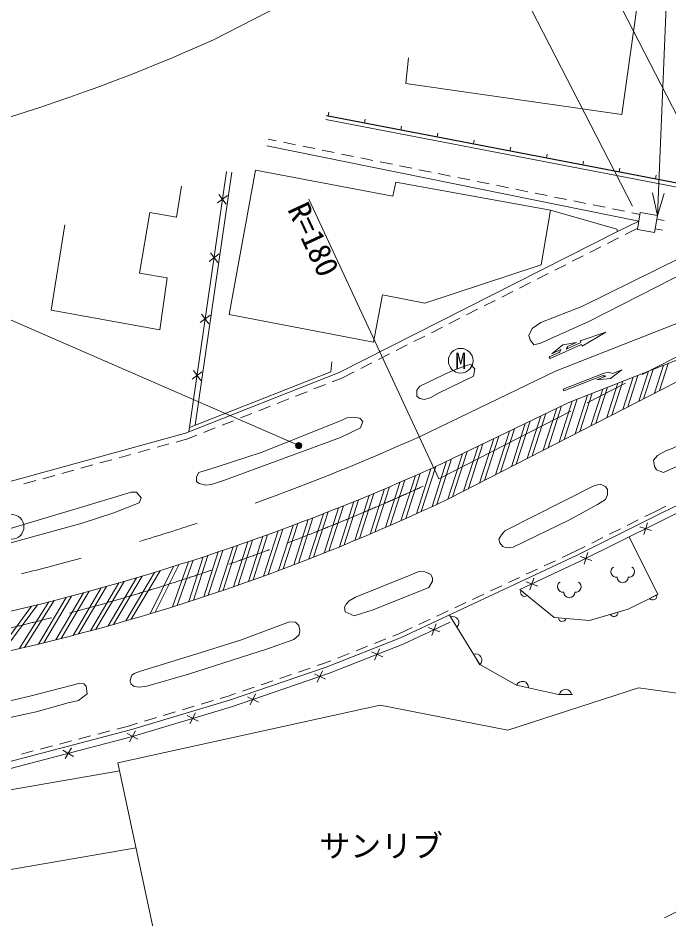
# Model space of a CAD drawing. Units: millimetres, scale not verified. Extents: x 40000 to 680000, y 20000 to 380000.
# Drawn here: x 408966 to 461713, y 238192 to 311122 of the extents above; entities that cross this region are included whole.
import ezdxf
from ezdxf.enums import TextEntityAlignment as Align

# ---------------------------------------------------------------- set-up
doc = ezdxf.new("R2010")
doc.units = ezdxf.units.MM
doc.header["$LTSCALE"] = 1000
doc.linetypes.add('CHAIN', pattern=[18.5, 12, -1.5, 3.5, -1.5])
doc.linetypes.add('DASHED', pattern=[7.5, 6, -1.5])
for name, color, linetype, lineweight in [('M-BGD', 7, 'Continuous', 13), ('M-BGD-EXST', 7, 'Continuous', 13), ('M-BMK', 2, 'CHAIN', 13), ('M-BMK-HTXT', 7, 'Continuous', 13), ('M-STR-HTXT', 7, 'Continuous', 13), ('M-STR-STRC', 7, 'Continuous', 13)]:
    doc.layers.add(name, color=color, linetype=linetype, lineweight=lineweight)
doc.styles.add('ＭＳ ゴシック', font='')
doc.styles.get('ＭＳ ゴシック').set_extended_font_data('MS Gothic')

msp = doc.modelspace()

# ---------------------------------------------------------------- hatches: boundary and pattern name
at = {"layer": 'M-STR-HTXT'}
msp.add_hatch(color=256, dxfattribs=at).paths.add_polyline_path([(431926, 276597, -1), (431487, 276358, -0.41421), (431587, 276697, -0.41421)])

# ---------------------------------------------------------------- linework, layer by layer
at = {"layer": 'M-BGD'}
for p, q in [((434098, 303193), (434155, 303488)), ((433911, 302893), (463757, 297155)), ((433968, 303188), (463553, 297500)), ((463559, 297529), (433973, 303217)), ((437045, 302627), (437101, 302921)), ((439991, 302060), (440047, 302355)), ((429226, 301301), (429887, 301167)), ((442937, 301494), (442993, 301789)), ((445883, 300928), (445939, 301222)), ((429117, 300762), (459276, 294669)), ((430475, 301049), (431455, 300851)), ((432044, 300732), (433024, 300534)), ((448829, 300361), (448885, 300656)), ((433612, 300415), (434592, 300217)), ((435180, 300098), (436160, 299900)), ((436748, 299781), (437729, 299583)), ((451775, 299795), (451831, 300090)), ((438317, 299464), (439297, 299266)), ((439885, 299147), (440865, 298949)), ((454721, 299229), (454777, 299523)), ((422818, 277601), (425862, 298692)), ((423328, 278125), (426287, 298631)), ((441453, 298831), (442434, 298633)), ((443022, 298514), (444002, 298316)), ((457667, 298662), (457724, 298957)), ((460613, 298096), (460670, 298390)), ((444590, 298197), (445570, 297999)), ((446158, 297880), (447139, 297682)), ((447727, 297563), (448707, 297365)), ((425835, 296030), (425236, 296831)), ((449295, 297246), (450275, 297048)), ((450863, 296929), (451843, 296731)), ((425936, 296730), (425135, 296131)), ((452432, 296613), (453412, 296415)), ((454000, 296296), (454980, 296098)), ((455568, 295979), (456548, 295781)), ((457136, 295662), (458117, 295464)), ((458705, 295345), (459366, 295212)), ((460722, 294834), (461310, 294725)), ((459179, 294087), (458161, 293571)), ((460591, 294045), (461179, 293936)), ((457625, 293300), (456733, 292849)), ((456198, 292578), (455305, 292126)), ((425253, 292000), (424452, 291401)), ((425152, 291300), (424553, 292101)), ((454770, 291855), (453878, 291404)), ((453343, 291133), (452450, 290681)), ((451915, 290410), (451023, 289959)), ((450487, 289688), (449595, 289236)), ((449060, 288965), (448168, 288513)), ((447632, 288242), (446740, 287791)), ((446205, 287520), (445313, 287068)), ((424536, 287033), (423736, 286434)), ((424435, 286333), (423837, 287134)), ((444777, 286797), (443885, 286346)), ((443350, 286075), (442458, 285623)), ((441922, 285352), (441030, 284901)), ((440495, 284630), (439602, 284178)), ((439067, 283907), (438175, 283455)), ((437640, 283185), (436747, 282733)), ((423874, 282444), (423073, 281845)), ((423773, 281744), (423174, 282545)), ((436212, 282462), (435193, 281946)), ((435193, 281946), (434432, 281646)), ((432386, 280839), (431456, 280472)), ((433874, 281426), (432944, 281059)), ((430897, 280251), (429967, 279884)), ((429409, 279664), (428479, 279297)), ((427921, 279077), (426991, 278710)), ((424944, 277902), (424014, 277535)), ((426432, 278489), (425502, 278122)), ((423456, 277315), (422695, 277015)), ((421199, 276603), (420235, 276338)), ((422695, 277015), (421777, 276762)), ((418113, 275755), (417149, 275490)), ((419656, 276179), (418692, 275914)), ((416571, 275330), (415607, 275065)), ((413485, 274482), (412521, 274217)), ((415028, 274906), (414064, 274641)), ((410400, 273633), (409436, 273368)), ((411943, 274058), (410978, 273792)), ((460553, 271113), (461458, 271559)), ((459758, 270716), (460553, 271113)), ((458327, 270001), (459221, 270448)), ((460295, 269583), (459347, 269900)), ((459663, 269267), (459979, 270215)), ((456895, 269287), (457790, 269733)), ((455463, 268572), (456358, 269019)), ((453050, 267401), (454131, 267907)), ((454131, 267907), (454927, 268304)), ((454826, 266853), (455143, 267802)), ((451600, 266724), (452506, 267147)), ((455459, 267169), (454510, 267486)), ((450151, 266046), (451057, 266469)), ((448702, 265368), (449607, 265791)), ((450431, 264793), (450772, 265733)), ((447252, 264690), (448158, 265114)), ((451072, 265093), (450132, 265433)), ((445803, 264012), (446709, 264436)), ((450217, 264322), (449731, 264717)), ((460706, 264370), (460147, 264089)), ((444354, 263334), (445259, 263758)), ((442904, 262656), (443810, 263080)), ((444005, 262605), (444522, 261759)), ((457561, 262969), (456960, 262796)), ((441455, 261978), (442361, 262402)), ((442844, 262025), (442503, 261085)), ((453373, 262460), (452749, 262509)), ((439331, 261022), (439830, 261218)), ((439830, 261218), (440912, 261724)), ((442204, 261725), (443144, 261384)), ((437843, 260434), (438773, 260801)), ((436355, 259847), (437285, 260214)), ((438516, 259352), (437598, 259750)), ((437858, 259093), (438256, 260010)), ((433810, 258843), (434308, 259039)), ((434866, 259260), (435797, 259627)), ((445866, 259562), (446383, 258717)), ((431703, 258122), (432649, 258446)), ((433210, 257313), (433650, 258211)), ((433217, 258640), (433810, 258843)), ((430189, 257605), (431136, 257928)), ((433879, 257541), (432981, 257982)), ((427161, 256569), (428108, 256893)), ((428675, 257087), (429622, 257411)), ((449366, 257068), (450333, 256853)), ((425353, 255978), (426001, 256173)), ((426001, 256173), (426594, 256375)), ((428450, 255685), (427552, 256125)), ((427781, 255456), (428221, 256354)), ((452835, 256313), (453826, 256310)), ((422288, 255059), (423245, 255347)), ((423820, 255519), (424778, 255806)), ((420755, 254600), (421713, 254887)), ((423561, 254133), (422681, 254607)), ((422884, 253930), (423358, 254810)), ((417999, 253774), (418648, 253968)), ((419222, 254141), (420180, 254428)), ((415427, 253100), (416394, 253353)), ((416975, 253505), (417999, 253774)), ((418683, 252670), (417802, 253145)), ((418005, 252467), (418480, 253348)), ((412331, 252289), (413299, 252542)), ((413879, 252694), (414846, 252948)), ((409236, 251477), (410203, 251731)), ((410784, 251883), (411751, 252136)), ((413471, 251291), (412608, 251796)), ((412787, 251112), (413292, 251975))]:
    msp.add_line(p, q, dxfattribs=at)
at = {"layer": 'M-BGD', "linetype": 'DASHED'}
msp.add_line((457532, 293813), (459276, 294669), dxfattribs=at)
at = {"layer": 'M-BGD'}
for points in [[(440596, 307885), (440394, 305822), (457895, 303307), (459814, 316976)], [(428197, 298786), (439334, 296696), (439575, 297806), (452109, 295557), (457473, 294015), (457532, 293813), (434988, 282403), (422536, 277490), (403193, 272170)], [(428197, 298786), (426075, 287090), (437757, 284850), (438491, 288678), (441927, 288025), (451351, 291126), (452109, 295557)], [(412763, 294370), (411648, 287449), (420461, 285864), (421043, 290054), (418813, 290449), (419659, 295353), (421795, 294985), (422200, 297498)], [(434383, 283269), (434305, 282456), (422867, 277943)], [(302050, 233728), (302490, 241242), (303250, 245656), (309864, 251049), (315023, 251870), (340702, 246878), (342683, 246327), (352599, 245570), (359694, 245396), (365495, 245518), (375829, 245699), (386036, 246642), (397929, 248681), (407711, 250716), (418094, 253437), (426108, 255839), (433931, 258514), (439968, 260897), (454284, 267592), (460709, 270799), (465925, 273370), (472774, 276720)], [(449622, 264805), (454523, 267097), (460953, 270306), (466168, 272877), (473040, 276237)], [(449622, 264805), (452421, 262535), (455282, 262311), (458399, 263211), (460802, 264418), (458479, 269071)], [(443919, 262745), (446378, 258724), (449368, 257068), (452753, 256314), (453907, 256310)], [(364162, 244940), (365506, 244968), (375859, 245149), (386108, 246096), (398032, 248140), (407837, 250180), (418243, 252907), (426276, 255315), (434121, 257998), (440186, 260391), (443973, 262162)], [(420717, 233557), (417064, 250769), (438302, 255438), (448651, 253411), (459249, 256854), (466282, 255878)], [(417205, 250105), (403946, 247815), (405219, 241587), (418527, 243878)]]:
    msp.add_lwpolyline(points, dxfattribs=at)
msp.add_lwpolyline([(459390, 295359), (460772, 295130), (460542, 293749), (459161, 293978)], close=True, dxfattribs=at)
for centre, radius, start, end in [((457457, 266254), 450, 122.72029, 277.24592), ((458471, 266254), 450, 262.75408, 57.27971), ((457964, 265807), 450, 180, 360), ((453127, 265039), 450, 122.72029, 277.24592), ((454140, 265039), 450, 262.75408, 57.27971), ((450008, 264562), 318, 150.84349, 311.06122), ((453633, 264593), 450, 180, 360), ((460402, 264278), 318, 216.55681, 16.77454), ((444180, 262131), 505, 312.61657, 110.27476), ((457246, 262935), 318, 205.99453, 6.21226), ((453065, 262539), 318, 185.42321, 345.64094), ((446041, 259088), 505, 312.61657, 110.27476), ((449828, 256865), 505, 358.61282, 156.27101), ((453330, 256214), 505, 10.97463, 168.63282)]:
    msp.add_arc(centre, radius, start, end, dxfattribs=at)
at = {"layer": 'M-BGD-EXST'}
for centre in [(444836, 283349), (408449, 269893)]:
    msp.add_circle(centre, 1000, dxfattribs=at)
at = {"layer": 'M-BMK'}
msp.add_line((443072, 273775), (500790, 303413), dxfattribs=at)
msp.add_arc((366886, 436857), 180000, 261.33259, 295.04026, dxfattribs=at)
at = {"layer": 'M-STR-HTXT'}
for p, q in [((464679, 298687), (451565, 324226)), ((458762, 295862), (445735, 321232)), ((424800, 309358), (446191, 320342)), ((460772, 295130), (461530, 313450)), ((460772, 295130), (460366, 296948)), ((460772, 295130), (461326, 296908)), ((432519, 296438), (443072, 273775)), ((431707, 276478), (398582, 290927)), ((461344, 238192), (506880, 261575))]:
    msp.add_line(p, q, dxfattribs=at)
msp.add_circle((431707, 276478), 250, dxfattribs=at)
msp.add_arc((366827, 437514), 140658, 261.80934, 294.34006, dxfattribs=at)
at = {"layer": 'M-STR-STRC'}
for p, q in [((443894, 272174), (495756, 298805)), ((461274, 282984), (460549, 280726)), ((461657, 283134), (460949, 280931)), ((460042, 282500), (459259, 280064)), ((460424, 282650), (459659, 280269)), ((457577, 281532), (456679, 278739)), ((457959, 281682), (457079, 278944)), ((458809, 282016), (457969, 279401)), ((459192, 282166), (458369, 279607)), ((456344, 281048), (455389, 278076)), ((456727, 281199), (455789, 278282)), ((453879, 280081), (452809, 276752)), ((454262, 280231), (453210, 276957)), ((455112, 280565), (454099, 277414)), ((455494, 280715), (454499, 277620)), ((452614, 279496), (451519, 276089)), ((453010, 279687), (451920, 276295)), ((451340, 278882), (450230, 275427)), ((451736, 279072), (450630, 275633)), ((450066, 278268), (448940, 274765)), ((450461, 278458), (449340, 274970)), ((447912, 277230), (446760, 273646)), ((448791, 277654), (447650, 274102)), ((449187, 277844), (448050, 274308)), ((446243, 276426), (445070, 272778)), ((446638, 276616), (445470, 272983)), ((447517, 277040), (446360, 273440)), ((444968, 275812), (443782, 272121)), ((445364, 276002), (444180, 272321)), ((443694, 275198), (442514, 271528)), ((444089, 275388), (442907, 271711)), ((442424, 274596), (441252, 270950)), ((442815, 274774), (441643, 271128)), ((439915, 273494), (438740, 269836)), ((440304, 273662), (439128, 270005)), ((441168, 274039), (439993, 270386)), ((441557, 274211), (440383, 270560)), ((438667, 272961), (437490, 269299)), ((439054, 273125), (437877, 269464)), ((436567, 272088), (435389, 268422)), ((437423, 272440), (436245, 268776)), ((437809, 272601), (436631, 268937)), ((434945, 271434), (433767, 267768)), ((435329, 271587), (434150, 267921)), ((436182, 271932), (435004, 268265)), ((432864, 270620), (431686, 266955)), ((433712, 270948), (432534, 267283)), ((434095, 271098), (432916, 267432)), ((431257, 270010), (430080, 266349)), ((431637, 270153), (430460, 266491)), ((432483, 270474), (431305, 266810)), ((428815, 269115), (427641, 265463)), ((429193, 269251), (428019, 265597)), ((430034, 269557), (428859, 265900)), ((430413, 269697), (429237, 266038)), ((426763, 268392), (425592, 264750)), ((427600, 268684), (426427, 265037)), ((427976, 268817), (426804, 265168)), ((425178, 267852), (424010, 264219)), ((425553, 267978), (424384, 264343)), ((426387, 268263), (425217, 264622)), ((422770, 267060), (421479, 263404)), ((423150, 267182), (421858, 263523)), ((423972, 267451), (422807, 263826)), ((424346, 267574), (423180, 263947)), ((417695, 262264), (420020, 266198)), ((418141, 262394), (420472, 266337)), ((421570, 266678), (419665, 262846)), ((421991, 266811), (420083, 262973)), ((415281, 261586), (417578, 265471)), ((416263, 261858), (418572, 265763)), ((416707, 261982), (419020, 265896)), ((413428, 261091), (415701, 264937)), ((413866, 261206), (416144, 265061)), ((414841, 261467), (417132, 265342)), ((410628, 260383), (412865, 264168)), ((411060, 260489), (413303, 264283)), ((412023, 260730), (414279, 264545)), ((412458, 260840), (414719, 264665)), ((407218, 259588), (410060, 263453)), ((407691, 259694), (410543, 263573)), ((409049, 260006), (411458, 263804)), ((409492, 260110), (411908, 263919))]:
    msp.add_line(p, q, dxfattribs=at)
for points in [[(493816, 301563), (466945, 288164), (452504, 282495), (441595, 277239)], [(442757, 274746), (453605, 279973), (466601, 285074), (473848, 287555)], [(453380, 284277), (454564, 284815), (454502, 284951), (456597, 285657), (454688, 284542), (454626, 284678), (452077, 283519), (452015, 283656), (452808, 284016)], [(452954, 284247), (452226, 283916), (453103, 284645), (454229, 284827), (453500, 284496)], [(456210, 282097), (453192, 280912), (453137, 281052), (456382, 282325)], [(457156, 282307), (457901, 282599), (456986, 281918), (455853, 281796), (456598, 282088)]]:
    msp.add_lwpolyline(points, dxfattribs=at)
for points in [[(454649, 287743), (451325, 286445), (450632, 285965), (450359, 285387), (450458, 285049), (450751, 284646), (451310, 284776), (455227, 286516), (466030, 292032), (466183, 292406), (466147, 292809), (465876, 293050), (465352, 293098), (462766, 291748)], [(444008, 282466), (441521, 281292), (441280, 280954), (441273, 280491), (441535, 280298), (441894, 280208), (442426, 280381), (443040, 280733), (445884, 282099), (445981, 282706), (445663, 283037), (445360, 283003)], [(461963, 276242), (461444, 276051), (460793, 275679), (460460, 275297), (460526, 274789), (460701, 274505), (461260, 274291), (462460, 274827), (466222, 276698), (470323, 278840), (470745, 279246), (470946, 279923), (470705, 280178), (470276, 280361), (468972, 279729)], [(425111, 274739), (423617, 274287), (423441, 273940), (423441, 273572), (423639, 273393), (424195, 273267), (424644, 273312), (425695, 273671), (435101, 277141), (436727, 277900), (436901, 278415), (436664, 278700), (436189, 278779), (435619, 278723), (435159, 278494), (428755, 275952)], [(448401, 269562), (448142, 269233), (447928, 268879), (447997, 268586), (448247, 268297), (448555, 268197), (449079, 268252), (453643, 270470), (455927, 271698), (456557, 272104), (456739, 272473), (456720, 272918), (456558, 273153), (456131, 273359), (455626, 273210)], [(407417, 269479), (405842, 269140), (404202, 268661), (402949, 268432), (402204, 268088), (402172, 267638), (402352, 267376), (402941, 267245), (405612, 267841), (414165, 270194), (416740, 271025), (418781, 271824), (418946, 272246), (418565, 272709), (418133, 272699), (414582, 271608)], [(437754, 263152), (436212, 262670), (435463, 262990), (435431, 263368), (435543, 263617), (435788, 263887), (436308, 264203), (440609, 265915), (441455, 266266), (441932, 266241), (442385, 266061), (442542, 265744), (442546, 265492), (442254, 264978)], [(418892, 258199), (418391, 258005), (418180, 257877), (418074, 257556), (418042, 257357), (418148, 257145), (418382, 256955), (418803, 256891), (419399, 256972), (422771, 257960), (429188, 259999), (431328, 260747), (431754, 261138), (431806, 261487), (431712, 261896), (431439, 262152), (430954, 262194), (426988, 260719), (423027, 259475)], [(397736, 252208), (397149, 252463), (397054, 252746), (397086, 253162), (397283, 253391), (397993, 253644), (399541, 253873), (402265, 254359), (409935, 256166), (413392, 257072), (413868, 257204), (414298, 257160), (414500, 256971), (414577, 256350), (413877, 255820), (413027, 255636), (410447, 254896), (408429, 254455), (405329, 253654), (403236, 253223), (400661, 252668), (398724, 252321)]]:
    msp.add_lwpolyline(points, close=True, dxfattribs=at)
for centre, radius, start, end in [((452570, 284862), 1000, 324.14323, 338.50475), ((452475, 284389), 500, 311.79613, 343.56914), ((456747, 281395), 1000, 65.85741, 111.43041), ((456393, 281632), 500, 65.85741, 111.43041), ((364268, 449013), 188377, 289.83434, 294.23569), ((364268, 449013), 191127, 274.05849, 294.24647), ((369352, 429665), 174241, 269.7744, 295.32857), ((364268, 449013), 188377, 286.83716, 288.3175), ((364268, 449013), 188377, 283.81692, 285.33285)]:
    msp.add_arc(centre, radius, start, end, dxfattribs=at)

# ---------------------------------------------------------------- texts
at = {"layer": 'M-BGD-EXST', "style": 'ＭＳ ゴシック'}
msp.add_text('M', height=1320, dxfattribs=at).set_placement((444836, 283349), align=Align.MIDDLE_CENTER)
at = {"layer": 'M-BMK-HTXT', "style": 'ＭＳ ゴシック'}
msp.add_text('サンリブ', height=1833, dxfattribs=at).set_placement((438389, 244035), align=Align.MIDDLE_CENTER)
at = {"layer": 'M-STR-HTXT', "style": 'ＭＳ ゴシック'}
msp.add_text('R=180', height=1833, rotation=294.969, dxfattribs=at).set_placement((432428, 296396), align=Align.TOP_LEFT)

doc.saveas('drawing.dxf')
